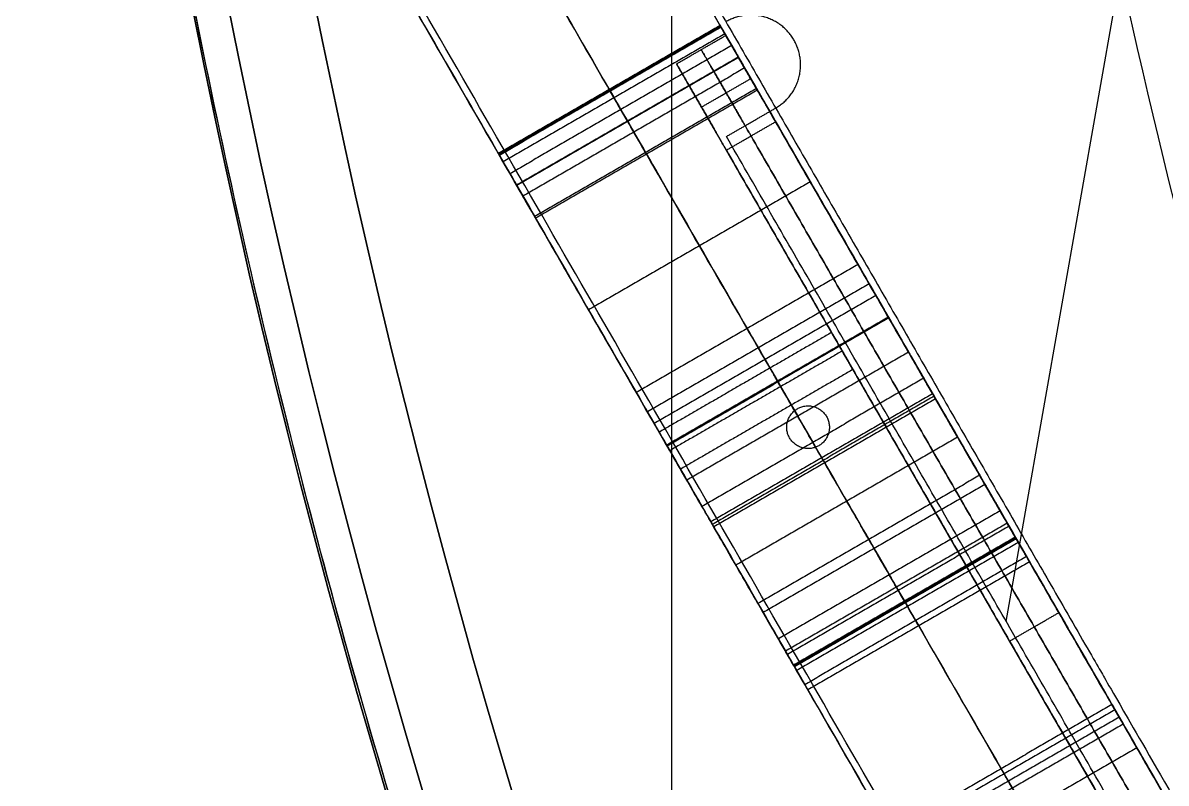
# Model space of a CAD drawing. Header units: millimetres. Extents: x -610 to 610, y -610 to 610.
# Drawn here: x -610.3 to -529.9, y -173.5 to -120 of the extents above; entities that cross this region are included whole.
import ezdxf

# ---------------------------------------------------------------- set-up
doc = ezdxf.new("R2010")
doc.units = ezdxf.units.MM
doc.layers.add('base', color=7, linetype='Continuous', true_color=0xffecbc)

msp = doc.modelspace()

# ---------------------------------------------------------------- linework, layer by layer
at = {"layer": 'base'}
for p, q in [((-586.122, -77.238, 122.966), (-384.992, -425.606, 122.966)), ((-601.711, -86.238, 122.966), (-400.58, -434.606, 122.966)), ((-541.197, -162.087, 230.966), (-529.711, -96.948, 230.966)), ((-541.197, -162.087, 212.966), (-529.711, -96.948, 212.966)), ((-553.469, -141.795, 221.966), (-564.365, -122.922, 221.966)), ((-529.469, -183.365, 221.966), (-551.969, -144.393, 221.966)), ((-540.954, -163.471, 230.966), (-540.954, -163.471, 212.966))]:
    msp.add_line(p, q, dxfattribs=at)
for centre, radius in [((0, 0, 249.466), 610), ((0, 0, 250.466), 610), ((0, 0, 243.455), 607.51), ((0, 0, 256.476), 607.51), ((0, 0, 240.966), 601.5), ((0, 0, 258.966), 601.5)]:
    msp.add_circle(centre, radius, dxfattribs=at)
at = {"layer": 'base', "extrusion": (0, 0, -1)}
for centre, radius in [((0, 0, 3.534), 610), ((0, 0, 4.534), 610), ((0, 0, -2.476), 607.51), ((0, 0, 10.545), 607.51), ((0, 0, -4.966), 601.5), ((0, 0, 13.034), 601.5)]:
    msp.add_circle(centre, radius, dxfattribs=at)
at = {"layer": 'base'}
for points, weights, degree, knots in [([(-495.198, -356.201, -4.034), (-851.399, 138.996, -4.034), (-356.201, 495.198, -4.034), (138.996, 851.399, -4.034), (495.198, 356.201, -4.034), (851.399, -138.996, -4.034), (356.201, -495.198, -4.034), (-138.996, -851.399, -4.034), (-495.198, -356.201, -4.034)], [1, 0.707106781187, 1, 0.707106781187, 1, 0.707106781187, 1, 0.707106781187, 1], 2, [0, 0, 0, 958.185759, 958.185759, 1916.371519, 1916.371519, 2874.557278, 2874.557278, 3832.743037, 3832.743037, 3832.743037]), ([(-610, 0, 249.966), (-610, -610, 249.966), (0, -610, 249.966), (610, -610, 249.966), (610, 0, 249.966), (610, 610, 249.966), (0, 610, 249.966), (-610, 610, 249.966), (-610, 0, 249.966)], [1, 0.707106781187, 1, 0.707106781187, 1, 0.707106781187, 1, 0.707106781187, 1], 2, [0, 0, 0, 958.185759, 958.185759, 1916.371519, 1916.371519, 2874.557278, 2874.557278, 3832.743037, 3832.743037, 3832.743037]), ([(32.649, -544.756, 240.966), (-510.363, -577.301, 240.966), (-544.649, -34.396, 240.966), (-578.935, 508.509, 240.966), (-36.142, 544.535, 240.966), (506.65, 580.562, 240.966), (544.417, 37.888, 240.966), (582.184, -504.785, 240.966), (39.634, -544.292, 240.966)], [1, 0.708239625255, 1, 0.708239625255, 1, 0.708239625255, 1, 0.708239625255, 1], 2, [654.018286, 654.018286, 654.018286, 1509.504571, 1509.504571, 2364.990855, 2364.990855, 3220.47714, 3220.47714, 4075.963425, 4075.963425, 4075.963425]), ([(32.649, -544.756, 244.966), (-510.363, -577.301, 244.966), (-544.649, -34.396, 244.966), (-578.935, 508.509, 244.966), (-36.142, 544.535, 244.966), (506.65, 580.562, 244.966), (544.417, 37.888, 244.966), (582.184, -504.785, 244.966), (39.634, -544.292, 244.966)], [1, 0.708239625255, 1, 0.708239625255, 1, 0.708239625255, 1, 0.708239625255, 1], 2, [654.018286, 654.018286, 654.018286, 1509.504571, 1509.504571, 2364.990855, 2364.990855, 3220.47714, 3220.47714, 4075.963425, 4075.963425, 4075.963425]), ([(32.649, -544.756, 242.966), (-510.363, -577.301, 242.966), (-544.649, -34.396, 242.966), (-578.935, 508.509, 242.966), (-36.142, 544.535, 242.966), (506.65, 580.562, 242.966), (544.417, 37.888, 242.966), (582.184, -504.785, 242.966), (39.634, -544.292, 242.966)], [1, 0.708239625255, 1, 0.708239625255, 1, 0.708239625255, 1, 0.708239625255, 1], 2, [654.018286, 654.018286, 654.018286, 1509.504571, 1509.504571, 2364.990855, 2364.990855, 3220.47714, 3220.47714, 4075.963425, 4075.963425, 4075.963425]), ([(-557.398, -126.025, 230.966), (-554.367, -124.275, 230.966), (-556.117, -121.244, 230.966), (-557.867, -118.213, 230.966), (-560.898, -119.963, 230.966)], [1, 0.707106781187, 1, 0.707106781187, 1], 2, [-862.13514, -862.13514, -862.13514, -856.637353, -856.637353, -851.139566, -851.139566, -851.139566]), ([(-557.398, -126.025, 212.966), (-554.367, -124.275, 212.966), (-556.117, -121.244, 212.966), (-557.867, -118.213, 212.966), (-560.898, -119.963, 212.966)], [1, 0.707106781187, 1, 0.707106781187, 1], 2, [-862.13514, -862.13514, -862.13514, -856.637353, -856.637353, -851.139566, -851.139566, -851.139566]), ([(-557.398, -126.025, 221.966), (-554.367, -124.275, 221.966), (-556.117, -121.244, 221.966), (-557.867, -118.213, 221.966), (-560.898, -119.963, 221.966)], [1, 0.707106781187, 1, 0.707106781187, 1], 2, [-862.13514, -862.13514, -862.13514, -856.637353, -856.637353, -851.139566, -851.139566, -851.139566]), ([(-559.579, -123.211, 138.6), (-560.135, -122.248, 138.6), (-560.634, -121.385, 139.093), (-560.971, -120.801, 139.977), (-561.308, -120.217, 140.861), (-561.414, -120.033, 141.952), (-561.267, -120.288, 143.024)], [1, 0.930850631791, 0.930850631791, 1, 0.930850631791, 0.930850631791, 1], 3, [2320.277868, 2320.277868, 2320.277868, 2320.277868, 2323.494343, 2323.494343, 2323.494343, 2326.710818, 2326.710818, 2326.710818, 2326.710818]), ([(-557.401, -126.984, 212.966), (-557.401, -126.984, 209.466), (-559.151, -123.953, 209.466), (-560.901, -120.922, 209.466), (-560.901, -120.922, 212.966)], [1, 0.707106781187, 1, 0.707106781187, 1], 2, [607.193594, 607.193594, 607.193594, 612.691382, 612.691382, 618.189169, 618.189169, 618.189169]), ([(-560.901, -120.922, 230.966), (-560.901, -120.922, 234.466), (-559.151, -123.953, 234.466), (-557.401, -126.984, 234.466), (-557.401, -126.984, 230.966)], [1, 0.707106781187, 1, 0.707106781187, 1], 2, [636.189169, 636.189169, 636.189169, 641.686956, 641.686956, 647.184743, 647.184743, 647.184743]), ([(-559.133, -127.984, 212.966), (-559.133, -127.984, 209.466), (-560.883, -124.953, 209.466), (-562.633, -121.922, 209.466), (-562.633, -121.922, 212.966)], [1, 0.707106781187, 1, 0.707106781187, 1], 2, [607.193594, 607.193594, 607.193594, 612.691382, 612.691382, 618.189169, 618.189169, 618.189169]), ([(-562.633, -121.922, 230.966), (-562.633, -121.922, 234.466), (-560.883, -124.953, 234.466), (-559.133, -127.984, 234.466), (-559.133, -127.984, 230.966)], [1, 0.707106781187, 1, 0.707106781187, 1], 2, [636.189169, 636.189169, 636.189169, 641.686956, 641.686956, 647.184743, 647.184743, 647.184743]), ([(-560.865, -128.984, 212.966), (-560.865, -128.984, 209.466), (-562.615, -125.953, 209.466), (-564.365, -122.922, 209.466), (-564.365, -122.922, 212.966)], [1, 0.707106781187, 1, 0.707106781187, 1], 2, [607.193594, 607.193594, 607.193594, 612.691382, 612.691382, 618.189169, 618.189169, 618.189169]), ([(-564.365, -122.922, 230.966), (-564.365, -122.922, 234.466), (-562.615, -125.953, 234.466), (-560.865, -128.984, 234.466), (-560.865, -128.984, 230.966)], [1, 0.707106781187, 1, 0.707106781187, 1], 2, [636.189169, 636.189169, 636.189169, 641.686956, 641.686956, 647.184743, 647.184743, 647.184743]), ([(-567.374, -127.711, 138.6), (-567.93, -126.748, 138.6), (-568.428, -125.885, 139.093), (-568.765, -125.301, 139.977), (-569.102, -124.717, 140.861), (-569.208, -124.533, 141.952), (-569.062, -124.788, 143.024)], [1, 0.930850631791, 0.930850631791, 1, 0.930850631791, 0.930850631791, 1], 3, [2320.277868, 2320.277868, 2320.277868, 2320.277868, 2323.494343, 2323.494343, 2323.494343, 2326.710818, 2326.710818, 2326.710818, 2326.710818]), ([(-575.168, -132.211, 138.6), (-575.724, -131.248, 138.6), (-576.222, -130.385, 139.093), (-576.559, -129.801, 139.977), (-576.896, -129.217, 140.861), (-577.003, -129.033, 141.952), (-576.856, -129.288, 143.024)], [1, 0.930850631791, 0.930850631791, 1, 0.930850631791, 0.930850631791, 1], 3, [2320.277868, 2320.277868, 2320.277868, 2320.277868, 2323.494343, 2323.494343, 2323.494343, 2326.710818, 2326.710818, 2326.710818, 2326.710818]), ([(-540.339, -156.537, 149.62), (-543.384, -151.262, 146.103), (-546.43, -145.987, 142.586), (-549.476, -140.711, 139.069), (-549.743, -140.248, 138.76), (-550.042, -139.731, 138.6), (-550.351, -139.196, 138.6)], [1, 1, 1, 1, 0.977285323406, 0.977285323406, 1], 3, [2299.011362, 2299.011362, 2299.011362, 2299.011362, 2299.987732, 2299.987732, 2299.987732, 2301.820269, 2301.820269, 2301.820269, 2301.820269]), ([(-551.969, -144.393, 221.966), (-551.969, -144.393, 223.466), (-552.719, -143.094, 223.466), (-553.469, -141.795, 223.466), (-553.469, -141.795, 221.966), (-553.469, -141.795, 220.466), (-552.719, -143.094, 220.466), (-551.969, -144.393, 220.466), (-551.969, -144.393, 221.966)], [1, 0.707106781187, 1, 0.707106781187, 1, 0.707106781187, 1, 0.707106781187, 1], 2, [-2413.726031, -2413.726031, -2413.726031, -2411.369837, -2411.369837, -2409.013642, -2409.013642, -2406.657448, -2406.657448, -2404.301253, -2404.301253, -2404.301253]), ([(-548.133, -161.037, 149.62), (-551.178, -155.762, 146.103), (-554.224, -150.487, 142.586), (-557.27, -145.211, 139.069), (-557.538, -144.748, 138.76), (-557.836, -144.231, 138.6), (-558.145, -143.696, 138.6)], [1, 1, 1, 1, 0.977285323406, 0.977285323406, 1], 3, [2299.011362, 2299.011362, 2299.011362, 2299.011362, 2299.987732, 2299.987732, 2299.987732, 2301.820269, 2301.820269, 2301.820269, 2301.820269]), ([(-556.299, -146.893, 221.966), (-556.299, -146.893, 220.466), (-557.049, -145.594, 220.466), (-557.799, -144.295, 220.466), (-557.799, -144.295, 221.966), (-557.799, -144.295, 223.466), (-557.049, -145.594, 223.466), (-556.299, -146.893, 223.466), (-556.299, -146.893, 221.966)], [1, 0.707106781187, 1, 0.707106781187, 1, 0.707106781187, 1, 0.707106781187, 1], 2, [2404.301253, 2404.301253, 2404.301253, 2406.657448, 2406.657448, 2409.013642, 2409.013642, 2411.369837, 2411.369837, 2413.726031, 2413.726031, 2413.726031]), ([(-554.372, -149.749, -13.034), (-553.073, -148.999, -13.034), (-553.823, -147.7, -13.034), (-554.573, -146.4, -13.034), (-555.872, -147.15, -13.034), (-557.171, -147.9, -13.034), (-556.421, -149.2, -13.034), (-555.671, -150.499, -13.034), (-554.372, -149.749, -13.034)], [1, 0.707106781187, 1, 0.707106781187, 1, 0.707106781187, 1, 0.707106781187, 1], 2, [3898.716483, 3898.716483, 3898.716483, 3901.072678, 3901.072678, 3903.428872, 3903.428872, 3905.785067, 3905.785067, 3908.141261, 3908.141261, 3908.141261]), ([(-554.372, -149.749, 0.966), (-553.073, -148.999, 0.966), (-553.823, -147.7, 0.966), (-554.573, -146.4, 0.966), (-555.872, -147.15, 0.966), (-557.171, -147.9, 0.966), (-556.421, -149.2, 0.966), (-555.671, -150.499, 0.966), (-554.372, -149.749, 0.966)], [1, 0.707106781187, 1, 0.707106781187, 1, 0.707106781187, 1, 0.707106781187, 1], 2, [3898.716483, 3898.716483, 3898.716483, 3901.072678, 3901.072678, 3903.428872, 3903.428872, 3905.785067, 3905.785067, 3908.141261, 3908.141261, 3908.141261]), ([(-554.372, -149.749, -4.034), (-553.073, -148.999, -4.034), (-553.823, -147.7, -4.034), (-554.573, -146.4, -4.034), (-555.872, -147.15, -4.034), (-557.171, -147.9, -4.034), (-556.421, -149.2, -4.034), (-555.671, -150.499, -4.034), (-554.372, -149.749, -4.034)], [1, 0.707106781187, 1, 0.707106781187, 1, 0.707106781187, 1, 0.707106781187, 1], 2, [3898.716483, 3898.716483, 3898.716483, 3901.072678, 3901.072678, 3903.428872, 3903.428872, 3905.785067, 3905.785067, 3908.141261, 3908.141261, 3908.141261]), ([(-555.927, -165.537, 149.62), (-558.973, -160.262, 146.103), (-562.018, -154.987, 142.586), (-565.064, -149.711, 139.069), (-565.332, -149.248, 138.76), (-565.63, -148.731, 138.6), (-565.939, -148.196, 138.6)], [1, 1, 1, 1, 0.977285323406, 0.977285323406, 1], 3, [2299.011362, 2299.011362, 2299.011362, 2299.011362, 2299.987732, 2299.987732, 2299.987732, 2301.820269, 2301.820269, 2301.820269, 2301.820269]), ([(-564.093, -151.393, 221.966), (-564.093, -151.393, 220.466), (-564.843, -150.094, 220.466), (-565.593, -148.795, 220.466), (-565.593, -148.795, 221.966), (-565.593, -148.795, 223.466), (-564.843, -150.094, 223.466), (-564.093, -151.393, 223.466), (-564.093, -151.393, 221.966)], [1, 0.707106781187, 1, 0.707106781187, 1, 0.707106781187, 1, 0.707106781187, 1], 2, [2404.301253, 2404.301253, 2404.301253, 2406.657448, 2406.657448, 2409.013642, 2409.013642, 2411.369837, 2411.369837, 2413.726031, 2413.726031, 2413.726031]), ([(-543.057, -151.829, 196.003), (-542.391, -152.982, 196.865), (-541.6, -154.353, 196.773), (-540.989, -155.411, 195.761), (-540.378, -156.468, 194.749), (-540.186, -156.802, 193.211), (-540.485, -156.283, 191.742)], [1, 0.870709860437, 0.870709860437, 1, 0.870709860437, 0.870709860437, 1], 3, [2249.067317, 2249.067317, 2249.067317, 2249.067317, 2253.500585, 2253.500585, 2253.500585, 2257.933852, 2257.933852, 2257.933852, 2257.933852]), ([(-550.851, -156.329, 196.003), (-550.186, -157.482, 196.865), (-549.394, -158.853, 196.773), (-548.783, -159.911, 195.761), (-548.173, -160.968, 194.749), (-547.98, -161.302, 193.211), (-548.28, -160.783, 191.742)], [1, 0.870709860437, 0.870709860437, 1, 0.870709860437, 0.870709860437, 1], 3, [2249.067317, 2249.067317, 2249.067317, 2249.067317, 2253.500585, 2253.500585, 2253.500585, 2257.933852, 2257.933852, 2257.933852, 2257.933852]), ([(-558.645, -160.829, 196.003), (-557.98, -161.982, 196.865), (-557.188, -163.353, 196.773), (-556.578, -164.411, 195.761), (-555.967, -165.468, 194.749), (-555.774, -165.802, 193.211), (-556.074, -165.283, 191.742)], [1, 0.870709860437, 0.870709860437, 1, 0.870709860437, 0.870709860437, 1], 3, [2249.067317, 2249.067317, 2249.067317, 2249.067317, 2253.500585, 2253.500585, 2253.500585, 2257.933852, 2257.933852, 2257.933852, 2257.933852]), ([(-532.968, -169.304, 185.332), (-529.86, -174.686, 188.92), (-526.753, -180.068, 192.509), (-523.646, -185.45, 196.097), (-523.378, -185.914, 196.406), (-523.08, -186.431, 196.565), (-522.771, -186.966, 196.565)], [1, 1, 1, 1, 0.977285464066, 0.977285464066, 1], 3, [2199.86794, 2199.86794, 2199.86794, 2199.86794, 2200.864075, 2200.864075, 2200.864075, 2202.696607, 2202.696607, 2202.696607, 2202.696607])]:
    msp.add_rational_spline(points, weights, degree=degree, knots=knots, dxfattribs=at)
for points, degree in [([(-564.734, 202.998, 244.966), (-564.734, 0, 244.966), (-564.734, -202.998, 244.966)], 2), ([(-564.734, 202.998, 240.966), (-564.734, 0, 240.966), (-564.734, -202.998, 240.966)], 2), ([(-564.734, 202.998, 242.966), (-564.734, 0, 242.966), (-564.734, -202.998, 242.966)], 2), ([(-384.992, -425.606, 244.966), (-482.975, -255.894, 244.966), (-580.958, -86.182, 244.966)], 2), ([(-392.786, -430.106, 244.966), (-490.769, -260.394, 244.966), (-588.752, -90.682, 244.966)], 2), ([(-400.58, -434.606, 244.966), (-498.563, -264.894, 244.966), (-596.547, -95.182, 244.966)], 2), ([(-386.708, -457.669, 4.966), (-488.208, -281.867, 4.966), (-589.707, -106.065, 4.966)], 2), ([(-386.708, -457.669, 0.966), (-488.208, -281.867, 0.966), (-589.707, -106.065, 0.966)], 2), ([(-386.708, -457.669, 2.966), (-488.208, -281.867, 2.966), (-589.707, -106.065, 2.966)], 2), ([(-567.253, -109.921, 0.966), (-472.977, -273.211, 0.966), (-378.701, -436.502, 0.966)], 2), ([(-575.047, -114.421, 0.966), (-480.771, -277.711, 0.966), (-386.495, -441.002, 0.966)], 2), ([(-582.841, -118.921, 0.966), (-488.565, -282.211, 0.966), (-394.29, -445.502, 0.966)], 2), ([(-561.302, -120.228, 181.93), (-569.096, -124.728, 181.93), (-576.89, -129.228, 181.93)], 2), ([(-561.267, -120.288, 143.024), (-569.062, -124.788, 143.024), (-576.856, -129.288, 143.024)], 2), ([(-561.233, -120.348, 184.185), (-569.027, -124.848, 184.185), (-576.821, -129.348, 184.185)], 2), ([(-558.749, -124.65, 163.275), (-559.6, -123.176, 169.494), (-560.451, -121.702, 175.712), (-561.302, -120.228, 181.93)], 3), ([(-561.267, -120.288, 143.024), (-560.428, -121.742, 149.159), (-559.588, -123.196, 155.293), (-558.749, -124.65, 161.427)], 3), ([(-560.971, -120.801, 139.977), (-568.765, -125.301, 139.977), (-576.559, -129.801, 139.977)], 2), ([(-564.365, -122.922, 212.966), (-562.633, -121.922, 212.966), (-560.901, -120.922, 212.966)], 2), ([(-564.365, -122.922, 230.966), (-562.633, -121.922, 230.966), (-560.901, -120.922, 230.966)], 2), ([(-564.365, -122.922, 221.966), (-562.633, -121.922, 221.966), (-560.901, -120.922, 221.966)], 2), ([(-560.901, -120.922, 212.966), (-560.901, -120.922, 221.966), (-560.901, -120.922, 230.966)], 2), ([(-556.117, -121.244, 230.966), (-556.117, -121.244, 221.966), (-556.117, -121.244, 212.966)], 2), ([(-560.489, -121.636, 185.885), (-568.283, -126.136, 185.885), (-576.077, -130.636, 185.885)], 2), ([(-562.633, -121.922, 212.966), (-562.633, -121.922, 221.966), (-562.633, -121.922, 230.966)], 2), ([(-560.025, -122.439, 172.603), (-567.819, -126.939, 172.603), (-575.614, -131.439, 172.603)], 2), ([(-560.008, -122.469, 152.226), (-567.802, -126.969, 152.226), (-575.596, -131.469, 152.226)], 2), ([(-564.365, -122.922, 212.966), (-564.365, -122.922, 221.966), (-564.365, -122.922, 230.966)], 2), ([(-559.579, -123.211, 138.6), (-567.374, -127.711, 138.6), (-575.168, -132.211, 138.6)], 2), ([(-550.351, -139.196, 138.6), (-553.427, -133.868, 138.6), (-556.503, -128.539, 138.6), (-559.579, -123.211, 138.6)], 3), ([(-562.615, -125.953, 209.466), (-560.883, -124.953, 209.466), (-559.151, -123.953, 209.466)], 2), ([(-562.615, -125.953, 234.466), (-560.883, -124.953, 234.466), (-559.151, -123.953, 234.466)], 2), ([(-558.749, -124.65, 161.427), (-566.543, -129.15, 161.427), (-574.337, -133.65, 161.427)], 2), ([(-558.749, -124.65, 163.275), (-566.543, -129.15, 163.275), (-574.337, -133.65, 163.275)], 2), ([(-558.687, -124.758, 162.351), (-566.481, -129.258, 162.351), (-574.275, -133.758, 162.351)], 2), ([(-566.543, -129.15, 163.275), (-567.394, -127.676, 169.494), (-568.245, -126.202, 175.712), (-569.096, -124.728, 181.93)], 3), ([(-569.062, -124.788, 143.024), (-568.222, -126.242, 149.159), (-567.382, -127.696, 155.293), (-566.543, -129.15, 161.427)], 3), ([(-560.862, -128.025, 230.966), (-559.13, -127.025, 230.966), (-557.398, -126.025, 230.966)], 2), ([(-560.862, -128.025, 212.966), (-559.13, -127.025, 212.966), (-557.398, -126.025, 212.966)], 2), ([(-560.862, -128.025, 221.966), (-559.13, -127.025, 221.966), (-557.398, -126.025, 221.966)], 2), ([(-557.398, -126.025, 230.966), (-557.398, -126.025, 221.966), (-557.398, -126.025, 212.966)], 2), ([(-560.865, -128.984, 212.966), (-559.133, -127.984, 212.966), (-557.401, -126.984, 212.966)], 2), ([(-560.865, -128.984, 230.966), (-559.133, -127.984, 230.966), (-557.401, -126.984, 230.966)], 2), ([(-517.579, -195.958, 212.966), (-537.49, -161.471, 212.966), (-557.401, -126.984, 212.966)], 2), ([(-557.401, -126.984, 230.966), (-537.49, -161.471, 230.966), (-517.579, -195.958, 230.966)], 2), ([(-558.145, -143.696, 138.6), (-561.221, -138.368, 138.6), (-564.297, -133.039, 138.6), (-567.374, -127.711, 138.6)], 3), ([(-559.13, -127.025, 230.966), (-559.13, -127.025, 221.966), (-559.13, -127.025, 212.966)], 2), ([(-514.04, -209.123, 230.966), (-537.451, -168.574, 230.966), (-560.862, -128.025, 230.966)], 2), ([(-560.862, -128.025, 230.966), (-560.862, -128.025, 221.966), (-560.862, -128.025, 212.966)], 2), ([(-514.04, -209.123, 212.966), (-537.451, -168.574, 212.966), (-560.862, -128.025, 212.966)], 2), ([(-514.04, -209.123, 221.966), (-537.451, -168.574, 221.966), (-560.862, -128.025, 221.966)], 2), ([(-519.311, -196.958, 212.966), (-539.222, -162.471, 212.966), (-559.133, -127.984, 212.966)], 2), ([(-559.133, -127.984, 230.966), (-539.222, -162.471, 230.966), (-519.311, -196.958, 230.966)], 2), ([(-574.337, -133.65, 163.275), (-575.188, -132.176, 169.494), (-576.039, -130.702, 175.712), (-576.89, -129.228, 181.93)], 3), ([(-576.856, -129.288, 143.024), (-576.016, -130.742, 149.159), (-575.177, -132.196, 155.293), (-574.337, -133.65, 161.427)], 3), ([(-521.043, -197.958, 212.966), (-540.954, -163.471, 212.966), (-560.865, -128.984, 212.966)], 2), ([(-560.865, -128.984, 230.966), (-540.954, -163.471, 230.966), (-521.043, -197.958, 230.966)], 2), ([(-554.965, -131.203, 138.6), (-562.759, -135.703, 138.6), (-570.554, -140.203, 138.6)], 2), ([(-565.939, -148.196, 138.6), (-569.015, -142.868, 138.6), (-572.092, -137.539, 138.6), (-575.168, -132.211, 138.6)], 3), ([(-551.609, -137.016, 196.138), (-559.404, -141.516, 196.138), (-567.198, -146.016, 196.138)], 2), ([(-550.824, -138.376, 196.565), (-558.618, -142.876, 196.565), (-566.412, -147.376, 196.565)], 2), ([(-550.824, -138.376, 196.565), (-549.902, -139.973, 196.565), (-548.98, -141.571, 196.565), (-548.058, -143.168, 196.565)], 3), ([(-550.351, -139.196, 138.6), (-558.145, -143.696, 138.6), (-565.939, -148.196, 138.6)], 2), ([(-549.476, -140.711, 139.069), (-557.27, -145.211, 139.069), (-565.064, -149.711, 139.069)], 2), ([(-549.441, -140.772, 196.565), (-557.235, -145.272, 196.565), (-565.029, -149.772, 196.565)], 2), ([(-553.469, -141.795, 221.966), (-559.531, -145.295, 221.966), (-565.593, -148.795, 221.966)], 2), ([(-558.618, -142.876, 196.565), (-557.696, -144.473, 196.565), (-556.774, -146.071, 196.565), (-555.852, -147.668, 196.565)], 3), ([(-552.719, -143.094, 220.466), (-558.781, -146.594, 220.466), (-564.843, -150.094, 220.466)], 2), ([(-552.719, -143.094, 223.466), (-558.781, -146.594, 223.466), (-564.843, -150.094, 223.466)], 2), ([(-548.058, -143.168, 196.565), (-555.852, -147.668, 196.565), (-563.646, -152.168, 196.565)], 2), ([(-551.969, -144.393, 221.966), (-558.031, -147.893, 221.966), (-564.093, -151.393, 221.966)], 2), ([(-546.993, -145.012, 195.843), (-554.787, -149.512, 195.843), (-562.581, -154.012, 195.843)], 2), ([(-546.368, -146.095, 193.975), (-554.162, -150.595, 193.975), (-561.956, -155.095, 193.975)], 2), ([(-546.263, -146.276, 193.198), (-554.057, -150.776, 193.198), (-561.852, -155.276, 193.198)], 2), ([(-546.368, -146.095, 193.975), (-546.298, -146.215, 193.457), (-546.228, -146.336, 192.939), (-546.159, -146.457, 192.421)], 3), ([(-546.159, -146.457, 192.421), (-553.953, -150.957, 192.421), (-561.747, -155.457, 192.421)], 2), ([(-546.159, -146.457, 192.421), (-545.125, -148.247, 193.615), (-544.091, -150.038, 194.809), (-543.057, -151.829, 196.003)], 3), ([(-566.412, -147.376, 196.565), (-565.49, -148.973, 196.565), (-564.568, -150.571, 196.565), (-563.646, -152.168, 196.565)], 3), ([(-555.872, -147.15, 0.966), (-555.872, -147.15, -6.034), (-555.872, -147.15, -13.034)], 2), ([(-553.823, -147.7, 0.966), (-553.823, -147.7, -6.034), (-553.823, -147.7, -13.034)], 2), ([(-544.608, -149.143, 194.212), (-552.402, -153.643, 194.212), (-560.196, -158.143, 194.212)], 2), ([(-556.421, -149.2, 0.966), (-556.421, -149.2, -6.034), (-556.421, -149.2, -13.034)], 2), ([(-554.372, -149.749, 0.966), (-554.372, -149.749, -6.034), (-554.372, -149.749, -13.034)], 2), ([(-554.162, -150.595, 193.975), (-554.092, -150.715, 193.457), (-554.023, -150.836, 192.939), (-553.953, -150.957, 192.421)], 3), ([(-553.953, -150.957, 192.421), (-552.919, -152.747, 193.615), (-551.885, -154.538, 194.809), (-550.851, -156.329, 196.003)], 3), ([(-543.057, -151.829, 196.003), (-550.851, -156.329, 196.003), (-558.645, -160.829, 196.003)], 2), ([(-542.684, -152.475, 175.773), (-550.478, -156.975, 175.773), (-558.273, -161.475, 175.773)], 2), ([(-540.553, -156.166, 191.343), (-541.263, -154.935, 186.153), (-541.974, -153.705, 180.963), (-542.684, -152.475, 175.773)], 3), ([(-542.684, -152.475, 175.773), (-541.64, -154.284, 168.141), (-540.595, -156.093, 160.509), (-539.55, -157.902, 152.877)], 3), ([(-561.956, -155.095, 193.975), (-561.886, -155.215, 193.457), (-561.817, -155.336, 192.939), (-561.747, -155.457, 192.421)], 3), ([(-541.619, -154.32, 183.558), (-549.413, -158.82, 183.558), (-557.207, -163.32, 183.558)], 2), ([(-561.747, -155.457, 192.421), (-560.713, -157.247, 193.615), (-559.679, -159.038, 194.809), (-558.645, -160.829, 196.003)], 3), ([(-541.117, -155.189, 164.325), (-548.912, -159.689, 164.325), (-556.706, -164.189, 164.325)], 2), ([(-540.989, -155.411, 195.761), (-548.783, -159.911, 195.761), (-556.578, -164.411, 195.761)], 2), ([(-540.553, -156.166, 191.343), (-548.347, -160.666, 191.343), (-556.142, -165.166, 191.343)], 2), ([(-540.522, -156.219, 191.545), (-548.316, -160.719, 191.545), (-556.111, -165.219, 191.545)], 2), ([(-540.485, -156.283, 191.742), (-548.28, -160.783, 191.742), (-556.074, -165.283, 191.742)], 2), ([(-540.339, -156.537, 149.62), (-548.133, -161.037, 149.62), (-555.927, -165.537, 149.62)], 2), ([(-539.55, -157.902, 152.35), (-539.55, -157.902, 151.224), (-539.851, -157.382, 150.183), (-540.339, -156.537, 149.62)], 3), ([(-548.347, -160.666, 191.343), (-549.058, -159.435, 186.153), (-549.768, -158.205, 180.963), (-550.478, -156.975, 175.773)], 3), ([(-550.478, -156.975, 175.773), (-549.434, -158.784, 168.141), (-548.389, -160.593, 160.509), (-547.345, -162.402, 152.877)], 3), ([(-539.762, -157.537, 150.774), (-547.556, -162.037, 150.774), (-555.35, -166.537, 150.774)], 2), ([(-539.55, -157.902, 152.877), (-547.345, -162.402, 152.877), (-555.139, -166.902, 152.877)], 2), ([(-539.55, -157.902, 152.35), (-547.345, -162.402, 152.35), (-555.139, -166.902, 152.35)], 2), ([(-539.55, -157.902, 152.614), (-547.345, -162.402, 152.614), (-555.139, -166.902, 152.614)], 2), ([(-539.55, -157.902, 152.877), (-539.55, -157.902, 152.702), (-539.55, -157.902, 152.526), (-539.55, -157.902, 152.35)], 3), ([(-556.142, -165.166, 191.343), (-556.852, -163.935, 186.153), (-557.562, -162.705, 180.963), (-558.273, -161.475, 175.773)], 3), ([(-558.273, -161.475, 175.773), (-557.228, -163.284, 168.141), (-556.183, -165.093, 160.509), (-555.139, -166.902, 152.877)], 3), ([(-547.345, -162.402, 152.35), (-547.345, -162.402, 151.224), (-547.645, -161.882, 150.183), (-548.133, -161.037, 149.62)], 3), ([(-540.954, -163.471, 212.966), (-539.222, -162.471, 212.966), (-537.49, -161.471, 212.966)], 2), ([(-540.954, -163.471, 230.966), (-539.222, -162.471, 230.966), (-537.49, -161.471, 230.966)], 2), ([(-547.345, -162.402, 152.877), (-547.345, -162.402, 152.702), (-547.345, -162.402, 152.526), (-547.345, -162.402, 152.35)], 3), ([(-555.139, -166.902, 152.35), (-555.139, -166.902, 151.224), (-555.439, -166.382, 150.183), (-555.927, -165.537, 149.62)], 3), ([(-555.139, -166.902, 152.877), (-555.139, -166.902, 152.702), (-555.139, -166.902, 152.526), (-555.139, -166.902, 152.35)], 3), ([(-533.756, -167.939, 142.1), (-541.55, -172.439, 142.1), (-549.344, -176.939, 142.1)], 2), ([(-533.756, -167.939, 182.602), (-541.55, -172.439, 182.602), (-549.344, -176.939, 182.602)], 2), ([(-533.756, -167.939, 162.351), (-541.55, -172.439, 162.351), (-549.344, -176.939, 162.351)], 2), ([(-533.756, -167.939, 142.1), (-533.756, -167.939, 155.601), (-533.756, -167.939, 169.102), (-533.756, -167.939, 182.602)], 3), ([(-533.756, -167.939, 182.602), (-533.756, -167.939, 183.728), (-533.455, -168.459, 184.769), (-532.968, -169.304, 185.332)], 3), ([(-533.545, -168.305, 184.178), (-541.339, -172.805, 184.178), (-549.133, -177.305, 184.178)], 2), ([(-537.451, -168.574, 230.966), (-537.451, -168.574, 221.966), (-537.451, -168.574, 212.966)], 2), ([(-533.243, -168.827, 139.625), (-541.038, -173.327, 139.625), (-548.832, -177.827, 139.625)], 2), ([(-532.968, -169.304, 185.332), (-540.762, -173.804, 185.332), (-548.556, -178.304, 185.332)], 2), ([(-532.258, -169.569, 4.966), (-532.258, -169.569, 2.966), (-532.258, -169.569, 0.966)], 2), ([(-532.006, -170.97, 138.6), (-539.8, -175.47, 138.6), (-547.594, -179.97, 138.6)], 2), ([(-528.851, -176.435, 138.6), (-529.902, -174.613, 138.6), (-530.954, -172.792, 138.6), (-532.006, -170.97, 138.6)], 3), ([(-541.55, -172.439, 142.1), (-541.55, -172.439, 155.601), (-541.55, -172.439, 169.102), (-541.55, -172.439, 182.602)], 3), ([(-541.55, -172.439, 182.602), (-541.55, -172.439, 183.728), (-541.25, -172.959, 184.769), (-540.762, -173.804, 185.332)], 3)]:
    msp.add_open_spline(points, degree=degree, dxfattribs=at)
for points, weights, degree in [([(-538.414, 10.13, 230.966), (-540.398, -95.287, 230.966), (-502.479, -193.668, 230.966)], [1, 0.981366959849, 1], 2), ([(-538.414, 10.13, 212.966), (-540.398, -95.287, 212.966), (-502.479, -193.668, 212.966)], [1, 0.981366959849, 1], 2), ([(-538.414, 10.13, 221.966), (-540.398, -95.287, 221.966), (-502.479, -193.668, 221.966)], [1, 0.981366959849, 1], 2), ([(-561.302, -120.228, 181.93), (-561.52, -119.849, 183.527), (-561.206, -120.394, 185.058), (-560.489, -121.636, 185.885)], [1, 0.861136950141, 0.861136950141, 1], 3), ([(-569.096, -124.728, 181.93), (-569.315, -124.349, 183.527), (-569, -124.894, 185.058), (-568.283, -126.136, 185.885)], [1, 0.861136950141, 0.861136950141, 1], 3), ([(-558.749, -124.65, 161.427), (-558.665, -124.794, 162.036), (-558.665, -124.794, 162.667), (-558.749, -124.65, 163.275)], [1, 0.976344518283, 0.976344518283, 1], 3), ([(-576.89, -129.228, 181.93), (-577.109, -128.849, 183.527), (-576.794, -129.394, 185.058), (-576.077, -130.636, 185.885)], [1, 0.861136950141, 0.861136950141, 1], 3), ([(-566.543, -129.15, 161.427), (-566.46, -129.294, 162.036), (-566.46, -129.294, 162.667), (-566.543, -129.15, 163.275)], [1, 0.976344518283, 0.976344518283, 1], 3), ([(-574.337, -133.65, 161.427), (-574.254, -133.794, 162.036), (-574.254, -133.794, 162.667), (-574.337, -133.65, 163.275)], [1, 0.976344518283, 0.976344518283, 1], 3), ([(-548.058, -143.168, 196.565), (-547.235, -144.593, 196.565), (-546.582, -145.724, 195.564), (-546.368, -146.095, 193.975)], [1, 0.862453453742, 0.862453453742, 1], 3), ([(-555.852, -147.668, 196.565), (-555.029, -149.093, 196.565), (-554.376, -150.224, 195.564), (-554.162, -150.595, 193.975)], [1, 0.862453453742, 0.862453453742, 1], 3), ([(-563.646, -152.168, 196.565), (-562.823, -153.593, 196.565), (-562.17, -154.724, 195.564), (-561.956, -155.095, 193.975)], [1, 0.862453453742, 0.862453453742, 1], 3), ([(-540.485, -156.283, 191.742), (-540.512, -156.237, 191.612), (-540.535, -156.198, 191.479), (-540.553, -156.166, 191.343)], [1, 0.998791017407, 0.998791017407, 1], 3), ([(-548.28, -160.783, 191.742), (-548.306, -160.737, 191.612), (-548.329, -160.698, 191.479), (-548.347, -160.666, 191.343)], [1, 0.998791017407, 0.998791017407, 1], 3), ([(-556.074, -165.283, 191.742), (-556.1, -165.237, 191.612), (-556.123, -165.198, 191.479), (-556.142, -165.166, 191.343)], [1, 0.998791017407, 0.998791017407, 1], 3), ([(-532.006, -170.97, 138.6), (-533.031, -169.194, 138.6), (-533.756, -167.939, 140.05), (-533.756, -167.939, 142.1)], [1, 0.804737854124, 0.804737854124, 1], 3), ([(-539.8, -175.47, 138.6), (-540.825, -173.694, 138.6), (-541.55, -172.439, 140.05), (-541.55, -172.439, 142.1)], [1, 0.804737854124, 0.804737854124, 1], 3)]:
    msp.add_rational_spline(points, weights, degree=degree, dxfattribs=at)
for points, degree, knots in [([(-571.935, -100.847, 4.966), (-552.096, -135.208, 4.966), (-532.258, -169.569, 4.966), (-452.781, -307.227, 4.966), (-373.304, -444.886, 4.966)], 2, [-9325.224932, -9325.224932, -9325.224932, -9245.872327, -9245.872327, -8927.963371, -8927.963371, -8927.963371]), ([(-571.935, -100.847, 0.966), (-552.096, -135.208, 0.966), (-532.258, -169.569, 0.966), (-452.781, -307.227, 0.966), (-373.304, -444.886, 0.966)], 2, [-9325.224932, -9325.224932, -9325.224932, -9245.872327, -9245.872327, -8927.963371, -8927.963371, -8927.963371]), ([(-571.935, -100.847, 2.966), (-552.096, -135.208, 2.966), (-532.258, -169.569, 2.966), (-452.781, -307.227, 2.966), (-373.304, -444.886, 2.966)], 2, [-9325.224932, -9325.224932, -9325.224932, -9245.872327, -9245.872327, -8927.963371, -8927.963371, -8927.963371]), ([(-560.489, -121.636, 185.885), (-557.529, -126.762, 189.303), (-554.569, -131.889, 192.721), (-551.609, -137.016, 196.138), (-551.355, -137.455, 196.432), (-551.086, -137.922, 196.565), (-550.824, -138.376, 196.565)], 3, [2370.877259, 2370.877259, 2370.877259, 2370.877259, 2371.826093, 2371.826093, 2371.826093, 2372.067792, 2372.067792, 2372.067792, 2372.067792]), ([(-568.283, -126.136, 185.885), (-565.323, -131.262, 189.303), (-562.364, -136.389, 192.721), (-559.404, -141.516, 196.138), (-559.15, -141.955, 196.432), (-558.88, -142.422, 196.565), (-558.618, -142.876, 196.565)], 3, [2370.877259, 2370.877259, 2370.877259, 2370.877259, 2371.826093, 2371.826093, 2371.826093, 2372.067792, 2372.067792, 2372.067792, 2372.067792]), ([(-576.077, -130.636, 185.885), (-573.118, -135.762, 189.303), (-570.158, -140.889, 192.721), (-567.198, -146.016, 196.138), (-566.944, -146.455, 196.432), (-566.675, -146.922, 196.565), (-566.412, -147.376, 196.565)], 3, [2370.877259, 2370.877259, 2370.877259, 2370.877259, 2371.826093, 2371.826093, 2371.826093, 2372.067792, 2372.067792, 2372.067792, 2372.067792])]:
    msp.add_open_spline(points, degree=degree, knots=knots, dxfattribs=at)

doc.saveas('drawing.dxf')
